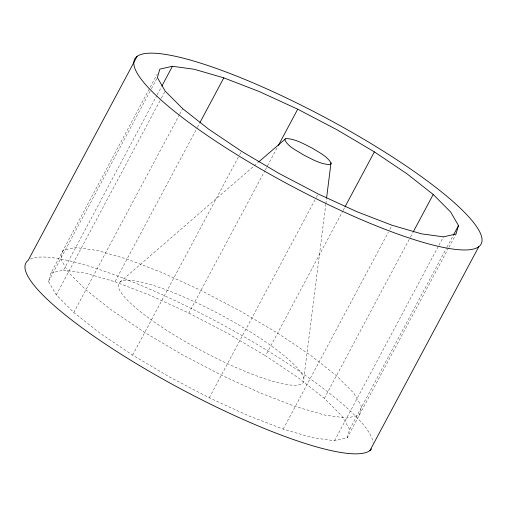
<?xml version="1.0" encoding="UTF-8"?>
<svg xmlns="http://www.w3.org/2000/svg" width="507" height="507" viewBox="0 0 507 507"><rect width="100%" height="100%" fill="white"/><g stroke="black" fill="none" stroke-linecap="round" stroke-linejoin="round"><path stroke-width="0.38" stroke-dasharray="2.54 1.9" d="M303.82 378.33L325.767 204.429M325.868 203.643L326.464 198.947M448.556 247.961L347.143 437.896L334.563 440.716L312.749 437.731L283.191 429.137L247.898 415.518L209.277 397.805L169.965 377.208L132.631 355.122L99.828 333.061L73.788 312.521L56.283 294.909L48.514 281.423L50.998 272.975L149.812 87.926M347.143 437.896L349.627 429.448L446.578 247.879M150.18 87.229L157.252 73.984M48.514 281.423L151.042 89.397M151.416 88.7L157.373 77.552M50.998 272.975L63.578 270.155L156.809 95.557M157.176 94.86L161.644 86.494M56.283 294.909L161.049 98.707M161.422 98.009L165.143 91.038M73.788 312.521L179.294 114.924M179.668 114.227L182.647 108.65M63.578 270.155L85.391 273.14L114.95 281.734L197.014 128.049M197.388 127.352L199.619 123.169M132.631 355.122L239.26 155.434M239.627 154.736L241.49 151.251M114.95 281.734L150.243 295.353L188.864 313.066L264.971 170.529M265.345 169.832L277.253 147.531M209.277 397.805L315.905 198.117M316.279 197.419L318.136 193.934M349.627 429.448L341.857 415.962L324.353 398.35L298.312 377.81L265.51 355.749L342.732 211.121M343.106 210.424L344.969 206.938M283.191 429.137L388.324 232.238M389.813 229.449L392.05 225.266M324.353 398.35L410.138 237.688M410.512 236.991L412.742 232.814M334.563 440.716L438.58 245.908M438.954 245.211L443.422 236.845M446.952 247.188L452.903 236.034M448.929 247.264L456.002 234.025M120.045 282.038L253.506 166.404M254.108 165.89L258.297 162.259M188.864 313.066L228.175 333.663L265.51 355.749M30.319 259.058A196.336 38.133 28.1 0 1 218.295 322.471A196.336 38.133 28.1 0 1 373.127 442.725M63.096 250.325L60.606 258.773L68.382 272.259L85.886 289.871L111.927 310.411L144.729 332.472L182.057 354.551L221.375 375.155L259.996 392.868L295.289 406.487L324.848 415.081L346.661 418.066L359.235 415.239L361.725 406.798L353.956 393.312L336.452 375.693L310.411 355.16L277.608 333.099L240.274 311.013L200.956 290.416L162.341 272.703L127.048 259.083L97.49 250.49L75.676 247.498L63.096 250.325M150.097 319.017A104.715 20.337 28.1 0 0 302.286 383.526A104.715 20.337 28.1 0 0 181.119 295.809A104.715 20.337 28.1 0 0 150.097 319.017"/><path stroke-width="0.76" d="M326.559 198.161L331.008 162.912C326.964 156.023 318.947 152.417 312.388 148.228C304.023 144.096 295.378 138.734 285.821 138.576L258.893 161.739M285.232 138.924L284.738 139.501C287.932 147.017 296.982 150.503 303.465 154.901C311.83 159.021 320.487 164.414 330.038 164.553L331.115 163.628L331.008 162.912M458.486 225.577L456.002 234.025L443.422 236.845L421.609 233.86L392.05 225.266L356.757 211.647L318.136 193.934L278.825 173.337L241.49 151.251L208.688 129.19L182.647 108.65L165.143 91.038L157.373 77.552L159.857 69.104L172.437 66.284L194.251 69.269L223.809 77.863L259.102 91.482L297.723 109.195L337.035 129.792L374.369 151.878L407.172 173.939L433.212 194.479L450.717 212.091L458.486 225.577L453.277 235.337M137.08 56.423L28.221 260.294A196.336 38.133 28.1 0 0 170.637 383.406A196.336 38.133 28.1 0 0 371.631 448.898M162.018 85.797L172.437 66.284M199.992 122.472L223.809 77.863M278.368 145.439L297.723 109.195M344.969 206.938L374.369 151.878M413.116 232.117L433.212 194.479M369.92 450.577L478.779 246.706A196.336 38.133 28.1 0 0 251.586 82.235A196.336 38.133 28.1 0 0 193.421 125.749A196.336 38.133 28.1 0 0 478.779 246.706"/></g></svg>
